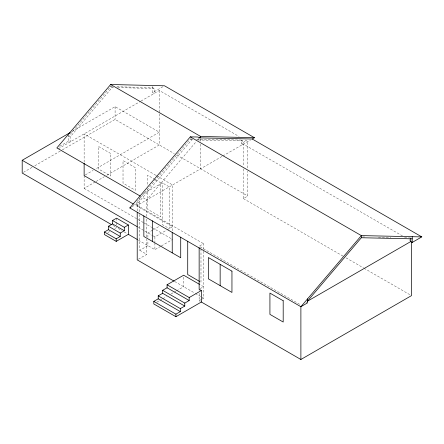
<?xml version="1.0" encoding="UTF-8"?>
<svg xmlns="http://www.w3.org/2000/svg" width="444" height="444" viewBox="0 0 444 444"><rect width="100%" height="100%" fill="white"/><g stroke="black" fill="none" stroke-linecap="round" stroke-linejoin="round"><path stroke-width="0.33" stroke-dasharray="2.22 1.67" d="M59.646 146.326L68.648 141.125L70.124 141.975L70.124 137.013L112.149 87.49L113.525 87.523M132.051 206.676L136.475 204.123L136.475 202.281L190.298 138.983L192.357 139.028M136.475 204.123L137.951 204.973L137.951 203.13L191.775 139.838L193.723 139.877M146.798 216.417L146.798 199.867L196.292 141.536M197.63 139.96L199.406 137.873M71.945 131.563L115.096 106.649L159.329 132.184L95.471 169.059M152.697 86.574L152.697 92.602L163.314 86.469M58.325 148.784L140.404 101.398M141.003 101.054L159.329 90.471L239.127 136.541M23.399 172.361L32.39 167.166M34.787 165.784L61.755 150.211M62.354 149.867L115.096 119.419L174.276 153.585M85.326 174.914L93.085 170.435M84.132 175.602L84.132 188.373L95.471 181.829M96.065 181.485L104.423 176.657M106.81 175.28L159.329 144.955L159.329 113.725M143.345 193.773L162.282 182.839L169.286 186.885L169.286 228.599L162.282 224.553L162.282 182.839M196.487 139.116L241.17 140.071L241.17 143.678L246.331 140.698M137.213 210.917L137.213 205.4L222.233 156.316M222.833 155.966L250.571 139.954M107.881 232.551L109.618 231.546M114.835 228.538L116.572 227.533L121.878 230.597M152.697 230.086L147.902 232.856L147.902 237.562M153.297 229.742L159.285 226.285M153.158 235.886L154.906 236.902L166.289 230.331M166.889 229.981L172.605 226.684L133.749 204.251M139.793 214.446L139.793 250.305L147.902 245.626L147.902 240.248M138.411 259.191L146.798 254.351L146.798 239.177M138.434 240.154L154.906 249.667L160.806 246.265M161.394 245.921L172.605 239.455M243.379 168.931L243.379 198.59L247.802 196.037L247.802 171.206M203.568 249.256L203.568 243.712L199.145 246.265L300.888 305.006M156.788 302.214L159.18 300.838M159.773 300.494L162.165 299.112M162.759 298.768L166.345 296.697M171.123 293.939L173.51 292.563M174.109 292.219L175.896 291.181M176.496 290.837L183.661 286.702L183.661 275.208M200.25 288.617L203.568 286.702L200.055 284.671M199.145 293.312L199.145 300.749L201.354 299.472M201.909 299.151L203.568 298.196L203.568 249.95M198.229 139.977L242.646 140.92L242.646 144.533L241.17 143.678M362.62 236.946L364.679 236.991M378.432 237.285L390.803 237.546M404.556 237.84L410.739 237.973M112.737 86.691L110.673 86.641L68.648 136.164L70.124 137.013M116.872 86.785L152.697 87.64L154.173 88.489L154.173 93.451L152.697 92.602M117.66 87.623L154.173 88.489M245.132 140.004L247.802 141.553L247.802 168.448M241.17 140.071L242.646 140.92M402.475 235.958L243.379 144.106L243.379 166.173M409.079 239.771L411.477 241.153M112.149 87.49L110.673 86.641L110.673 85.043M190.298 138.983L191.775 139.838M176.668 154.967L247.802 196.037M243.379 198.59L343.04 256.127M346.043 257.859L363.453 267.91M364.052 268.259L410.278 294.949M155.866 175.302L84.132 133.888L84.132 162.609M156.46 175.652L172.605 184.97L172.605 231.391M155.039 179.509L147.536 175.18L147.536 186.075M155.616 179.842L160.806 182.839L160.806 216.894L147.536 209.229L147.536 189.483M139.793 195.821L146.798 199.867M136.475 202.281L137.951 203.13M306.049 302.025L307.032 302.592M137.213 205.4L203.568 243.712M84.132 188.373L143.312 222.544M143.912 222.888L151.682 227.372M152.281 227.717L171.406 238.761M138.328 227.328L144.311 230.78M144.911 231.13L152.575 235.553M112.987 225.463L115.973 227.189M124.237 231.962L127.189 233.666M139.793 250.305L146.798 254.351M174.731 281.546L194.788 293.123M195.371 293.462L203.568 298.196M199.145 300.749L200.25 301.387M200.988 248.862L200.988 282.234M200.621 138.961L200.621 141.397M200.621 144.133L200.621 168.792M199.145 289.255L199.145 290.609M159.329 90.471L159.329 113.037M154.906 236.902L154.906 242.274M154.906 242.946L154.906 249.667M146.798 219.175L146.798 238.489M139.793 197.891L139.793 213.753M116.572 218.171L116.572 222.183M116.572 222.855L116.572 225.53M115.096 106.649L115.096 119.419M68.648 134.565L68.648 141.125M110.673 153.469L98.324 146.342L98.324 168.898L110.673 176.029L110.673 153.469M135.37 167.727L123.021 160.6L123.021 183.161L135.37 190.287L135.37 167.727"/><path stroke-width="0.67" d="M307.526 298.901L307.526 302.875L300.888 306.704L129.842 207.953L190.298 136.857L197.93 137.018L199.406 137.873L252.225 139L254.44 137.718L164.491 85.792L110.673 84.51L56.854 147.935L139.793 195.821M199.406 137.873L200.621 136.441L254.44 137.718M300.888 306.704L361.344 235.609L421.8 236.896L412.215 242.43L410.739 241.58L307.242 301.332M307.526 301.032L361.344 237.74L361.344 235.609L190.298 136.857M111.794 224.775L22.2 173.049L22.2 160.278L70.146 132.601M129.842 207.953L130.947 207.315M112.515 220.513L124.314 227.322L124.314 230.725L112.515 223.915L112.515 220.513L116.572 218.171L128.366 224.98L128.366 234.343L116.2 241.37L104.407 234.56L104.407 232.007L108.458 229.665L120.257 236.474L120.257 233.067L108.458 226.257L108.458 229.665M108.458 226.257L112.515 223.915M124.314 227.322L128.366 224.98M120.257 233.067L124.314 230.725M104.407 232.007L116.2 238.817L120.257 236.474M167.072 284.787L189.194 297.558L189.194 300.533L167.072 287.768L167.072 284.787L183.661 275.208L199.473 284.338M162.648 290.321L184.771 303.091L184.771 306.071L162.648 293.301L162.648 290.321L167.072 287.768M158.225 295.854L180.342 308.624L180.342 311.605L158.225 298.834L158.225 295.854L162.648 293.301M411.477 241.847L411.477 295.637L300.888 359.49L201.354 302.025L175.918 316.711L153.802 303.94L153.802 301.387L158.225 298.834M189.194 297.558L201.354 290.531L201.354 302.025M184.771 303.091L189.194 300.533M180.342 308.624L184.771 306.071M153.802 301.387L175.918 314.158L180.342 311.605M361.344 237.74L412.215 238.822M252.225 139L421.8 236.896M110.673 84.51L200.621 136.441L200.621 137.895M133.15 203.907L84.132 175.602L84.132 163.292M22.2 160.278L137.129 226.634M128.366 234.343L137.246 239.471M199.833 281.568L187.718 274.57L187.718 241.197M201.354 290.531L199.145 289.255L199.145 247.652M174.137 281.202L137.213 259.884L137.213 212.299M412.215 236.696L412.215 242.43M410.739 238.572L410.739 241.58M300.888 306.382L300.888 359.49M220.157 264.352L220.157 285.636M180.714 237.157L180.714 257.759L143.85 236.474L143.85 215.878M175.918 314.158L175.918 316.711M172.233 232.262L172.233 252.864M152.325 220.773L152.325 241.37M116.2 238.817L116.2 241.37M231.951 271.162L208.358 257.542L208.358 278.826L231.951 292.446L231.951 271.162M283.194 300.749L269.924 293.084L269.924 314.369L283.194 322.033L283.194 300.749"/></g></svg>
